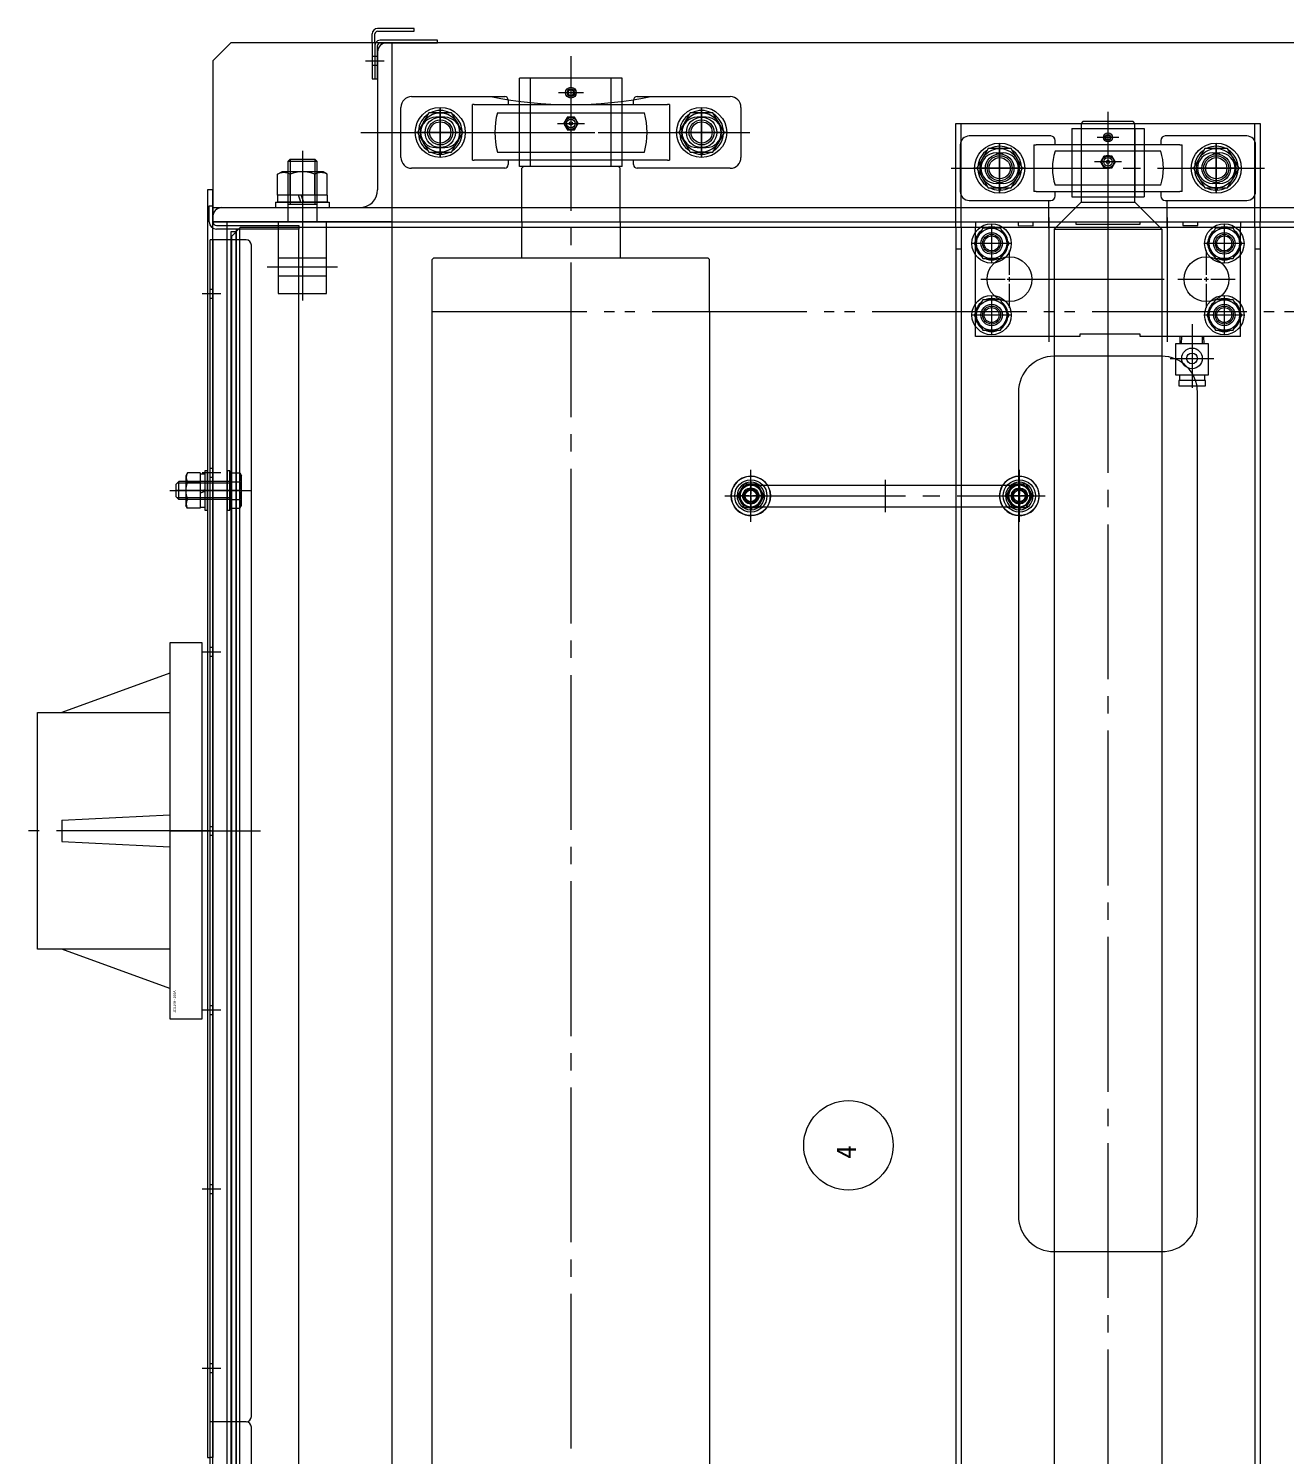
# Model space of a CAD drawing. Units: millimetres at full size. Extents: x -32787 to 32787, y -11878 to 14562.
# Drawn here: x -13241 to -12539, y 10285 to 11082 of the extents above; entities that cross this region are included whole.
import ezdxf
from ezdxf.enums import TextEntityAlignment as Align

# ---------------------------------------------------------------- set-up
doc = ezdxf.new("R2010")
doc.units = ezdxf.units.MM
doc.header["$LTSCALE"] = 9.6
doc.linetypes.add('CHAIN2', pattern=[12, 9, -1, 1, -1])
doc.linetypes.add('DOUBLE_CHAIN2', pattern=[12.8, 9, -1, 0.6, -0.6, 0.6, -1])
for name, color, linetype, lineweight in [('0-2_0', 2, 'Continuous', 9), ('0-7_01_外形線', 134, 'Continuous', 9), ('0-8_04_中心線', 4, 'CHAIN2', 9), ('0-9_03_かくれ線', 5, 'Continuous', 9), ('0-A_06_PHANTOM', 2, 'DOUBLE_CHAIN2', 9), ('0-B_02_細線', 6, 'Continuous', 9), ('1-2_07_寸法線', 3, 'Continuous', 9)]:
    doc.layers.add(name, color=color, linetype=linetype, lineweight=lineweight)
doc.styles.add('ＭＳ ゴシック', font='')
doc.styles.get('ＭＳ ゴシック').set_extended_font_data('MS Gothic')

# ---------------------------------------------------------------- blocks, each defined once
blk = doc.blocks.new('U4857')
at = {"layer": '0-8_04_中心線'}
for p, q in [((0, 1.7), (0, 12)), ((-12, 0), (-1.7, 0)), ((1.7, 0), (12, 0)), ((0, -12), (0, -1.7))]:
    blk.add_line(p, q, dxfattribs=at)
at = {"layer": '0-8_04_中心線', "linetype": 'Continuous'}
for p, q in [((-0.85, 0), (0.85, 0)), ((0, -0.85), (0, 0.85))]:
    blk.add_line(p, q, dxfattribs=at)
blk = doc.blocks.new('U4858')
at = {"layer": '0-8_04_中心線'}
for p, q in [((0, 1.7), (0, 12)), ((-12, 0), (-1.7, 0)), ((1.7, 0), (12, 0)), ((0, -12), (0, -1.7))]:
    blk.add_line(p, q, dxfattribs=at)
at = {"layer": '0-8_04_中心線', "linetype": 'Continuous'}
for p, q in [((-0.85, 0), (0.85, 0)), ((0, -0.85), (0, 0.85))]:
    blk.add_line(p, q, dxfattribs=at)
blk = doc.blocks.new('U4861')
at = {"layer": '0-8_04_中心線'}
for p, q in [((0, 2.5), (0, 16)), ((-16, 0), (-2.5, 0)), ((2.5, 0), (16, 0)), ((0, -16), (0, -2.5))]:
    blk.add_line(p, q, dxfattribs=at)
at = {"layer": '0-8_04_中心線', "linetype": 'Continuous'}
for p, q in [((-1.25, 0), (1.25, 0)), ((0, -1.25), (0, 1.25))]:
    blk.add_line(p, q, dxfattribs=at)
blk = doc.blocks.new('U4862')
at = {"layer": '0-8_04_中心線'}
for p, q in [((0, 2.5), (0, 16)), ((-16, 0), (-2.5, 0)), ((2.5, 0), (16, 0)), ((0, -16), (0, -2.5))]:
    blk.add_line(p, q, dxfattribs=at)
at = {"layer": '0-8_04_中心線', "linetype": 'Continuous'}
for p, q in [((-1.25, 0), (1.25, 0)), ((0, -1.25), (0, 1.25))]:
    blk.add_line(p, q, dxfattribs=at)
blk = doc.blocks.new('U5183')
at = {"layer": '0-8_04_中心線'}
for p, q in [((0, 0.9), (0, 8)), ((-8, 0), (-0.9, 0)), ((0.9, 0), (8, 0)), ((0, -8), (0, -0.9))]:
    blk.add_line(p, q, dxfattribs=at)
at = {"layer": '0-8_04_中心線', "linetype": 'Continuous'}
for p, q in [((-0.45, 0), (0.45, 0)), ((0, -0.45), (0, 0.45))]:
    blk.add_line(p, q, dxfattribs=at)
blk = doc.blocks.new('U5184')
at = {"layer": '0-8_04_中心線'}
for p, q in [((0, 0.9), (0, 8)), ((-8, 0), (-0.9, 0)), ((0.9, 0), (8, 0)), ((0, -8), (0, -0.9))]:
    blk.add_line(p, q, dxfattribs=at)
at = {"layer": '0-8_04_中心線', "linetype": 'Continuous'}
for p, q in [((-0.45, 0), (0.45, 0)), ((0, -0.45), (0, 0.45))]:
    blk.add_line(p, q, dxfattribs=at)
blk = doc.blocks.new('U5185')
at = {"layer": '0-8_04_中心線'}
for p, q in [((0, 1.2), (0, 9.5)), ((-9.5, 0), (-1.2, 0)), ((1.2, 0), (9.5, 0)), ((0, -9.5), (0, -1.2))]:
    blk.add_line(p, q, dxfattribs=at)
at = {"layer": '0-8_04_中心線', "linetype": 'Continuous'}
for p, q in [((-0.6, 0), (0.6, 0)), ((0, -0.6), (0, 0.6))]:
    blk.add_line(p, q, dxfattribs=at)
blk = doc.blocks.new('U5186')
at = {"layer": '0-8_04_中心線'}
for p, q in [((0, 1.2), (0, 9.5)), ((-9.5, 0), (-1.2, 0)), ((1.2, 0), (9.5, 0)), ((0, -9.5), (0, -1.2))]:
    blk.add_line(p, q, dxfattribs=at)
at = {"layer": '0-8_04_中心線', "linetype": 'Continuous'}
for p, q in [((-0.6, 0), (0.6, 0)), ((0, -0.6), (0, 0.6))]:
    blk.add_line(p, q, dxfattribs=at)
blk = doc.blocks.new('U5187')
at = {"layer": '0-8_04_中心線'}
for p, q in [((0, 2.2), (0, 14.5)), ((-14.5, 0), (-2.2, 0)), ((2.2, 0), (14.5, 0)), ((0, -14.5), (0, -2.2))]:
    blk.add_line(p, q, dxfattribs=at)
at = {"layer": '0-8_04_中心線', "linetype": 'Continuous'}
for p, q in [((-1.1, 0), (1.1, 0)), ((0, -1.1), (0, 1.1))]:
    blk.add_line(p, q, dxfattribs=at)
blk = doc.blocks.new('U5188')
at = {"layer": '0-8_04_中心線'}
for p, q in [((0, 2.2), (0, 14.5)), ((-14.5, 0), (-2.2, 0)), ((2.2, 0), (14.5, 0)), ((0, -14.5), (0, -2.2))]:
    blk.add_line(p, q, dxfattribs=at)
at = {"layer": '0-8_04_中心線', "linetype": 'Continuous'}
for p, q in [((-1.1, 0), (1.1, 0)), ((0, -1.1), (0, 1.1))]:
    blk.add_line(p, q, dxfattribs=at)
blk = doc.blocks.new('U5189')
at = {"layer": '0-8_04_中心線'}
for p, q in [((0, 2.2), (0, 14.5)), ((-14.5, 0), (-2.2, 0)), ((2.2, 0), (14.5, 0)), ((0, -14.5), (0, -2.2))]:
    blk.add_line(p, q, dxfattribs=at)
at = {"layer": '0-8_04_中心線', "linetype": 'Continuous'}
for p, q in [((-1.1, 0), (1.1, 0)), ((0, -1.1), (0, 1.1))]:
    blk.add_line(p, q, dxfattribs=at)
blk = doc.blocks.new('U5190')
at = {"layer": '0-8_04_中心線'}
for p, q in [((0, 2.2), (0, 14.5)), ((-14.5, 0), (-2.2, 0)), ((2.2, 0), (14.5, 0)), ((0, -14.5), (0, -2.2))]:
    blk.add_line(p, q, dxfattribs=at)
at = {"layer": '0-8_04_中心線', "linetype": 'Continuous'}
for p, q in [((-1.1, 0), (1.1, 0)), ((0, -1.1), (0, 1.1))]:
    blk.add_line(p, q, dxfattribs=at)
blk = doc.blocks.new('AM_BALLOON1')
at = {"layer": '1-2_07_寸法線'}
blk.add_circle((0, 0), 5, dxfattribs=at)

msp = doc.modelspace()

# ---------------------------------------------------------------- linework, layer by layer
at = {"layer": '0-7_01_外形線'}
for p, q in [((-13048.919, 11074.284), (-13048.919, 11079.284)), ((-13047.419, 11074.284), (-13047.419, 11079.284)), ((-13012.419, 11075.784), (-13044.419, 11075.784)), ((-13017.27, 11035.284), (-13023.621, 11024.284)), ((-13004.568, 11035.284), (-13017.27, 11035.284)), ((-12998.217, 11024.284), (-13004.568, 11035.284)), ((-12871.27, 11035.284), (-12877.621, 11024.284)), ((-12858.568, 11035.284), (-12871.27, 11035.284)), ((-12852.217, 11024.284), (-12858.568, 11035.284)), ((-13023.621, 11024.284), (-13017.27, 11013.284)), ((-13004.568, 11013.284), (-12998.217, 11024.284)), ((-12877.621, 11024.284), (-12871.27, 11013.284)), ((-12858.568, 11013.284), (-12852.217, 11024.284)), ((-13017.27, 11013.284), (-13004.568, 11013.284)), ((-13011.444, 11013.284), (-13011.444, 11012.045)), ((-13010.394, 11013.284), (-13010.394, 11012.045)), ((-12871.27, 11013.284), (-12858.568, 11013.284)), ((-12865.444, 11013.284), (-12865.444, 11012.045)), ((-12864.394, 11013.284), (-12864.394, 11012.045)), ((-13137.919, 10964.284), (-13137.919, 10992.284)), ((-13137.919, 10982.284), (-12203.919, 10982.284)), ((-13137.919, 10964.284), (-13137.919, 10974.284)), ((-12965.419, 10974.284), (-12965.419, 10971.284)), ((-12910.419, 10974.284), (-12910.419, 10971.284)), ((-12722.919, 10971.284), (-12722.919, 10974.284)), ((-12719.919, 10971.284), (-12719.919, 10974.284)), ((-12711.919, 10974.284), (-12711.919, 10971.284)), ((-12555.919, 10971.284), (-12555.919, 10974.284)), ((-12552.919, 10971.284), (-12552.919, 10974.284)), ((-13139.419, 10304.284), (-13139.419, 10964.284)), ((-13119.419, 10964.284), (-13139.419, 10964.284)), ((-13116.419, 10307.284), (-13116.419, 10961.284)), ((-13156.919, 10829.284), (-13158.419, 10827.784)), ((-13156.919, 10819.284), (-13156.919, 10829.284)), ((-13153.069, 10829.284), (-13156.919, 10829.284)), ((-13152.165, 10834.099), (-13153.069, 10832.534)), ((-13153.069, 10832.534), (-13153.069, 10816.034)), ((-13145.069, 10834.099), (-13152.165, 10834.099)), ((-13145.069, 10829.191), (-13152.165, 10829.191)), ((-13145.069, 10834.099), (-13145.069, 10814.469)), ((-13145.069, 10833.484), (-13145.069, 10823.874)), ((-13142.419, 10833.484), (-13145.069, 10833.484)), ((-13142.419, 10833.484), (-13142.419, 10824.784)), ((-13158.419, 10820.784), (-13158.419, 10827.784)), ((-13156.919, 10819.284), (-13158.419, 10820.784)), ((-13142.419, 10824.784), (-13145.069, 10823.874)), ((-13142.419, 10823.784), (-13145.069, 10822.874)), ((-13145.069, 10822.874), (-13145.069, 10815.084)), ((-13142.419, 10823.784), (-13142.419, 10815.084)), ((-12837.419, 10827.284), (-12687.419, 10827.284)), ((-13153.069, 10819.284), (-13156.919, 10819.284)), ((-13152.165, 10814.469), (-13153.069, 10816.034)), ((-13145.069, 10819.376), (-13152.165, 10819.376)), ((-13145.069, 10814.469), (-13152.165, 10814.469)), ((-13145.069, 10815.084), (-13142.419, 10815.084)), ((-12837.419, 10815.284), (-12687.419, 10815.284)), ((-13161.919, 10739.284), (-13161.919, 10529.284)), ((-13143.919, 10739.284), (-13161.919, 10739.284)), ((-13143.919, 10529.284), (-13143.919, 10739.284)), ((-13161.919, 10722.284), (-13222.363, 10700.284)), ((-13235.919, 10568.284), (-13235.919, 10700.284)), ((-13235.919, 10700.284), (-13161.919, 10700.284)), ((-13222.363, 10640.284), (-13161.919, 10643.284)), ((-13222.363, 10640.284), (-13222.363, 10628.284)), ((-13222.363, 10628.284), (-13161.919, 10625.284)), ((-13161.919, 10568.284), (-13235.919, 10568.284)), ((-13161.919, 10546.284), (-13222.363, 10568.284)), ((-13161.919, 10529.284), (-13143.919, 10529.284)), ((-13119.419, 10304.284), (-13139.419, 10304.284)), ((-13139.419, 9644.284), (-13139.419, 10304.284)), ((-13119.419, 10304.284), (-13139.419, 10304.284)), ((-13116.419, 9647.284), (-13116.419, 10301.284))]:
    msp.add_line(p, q, dxfattribs=at)
for points in [[(-13045.919, 11080.784), (-13025.419, 11080.784), (-13025.419, 11082.284), (-13045.919, 11082.284)], [(-13044.419, 11074.284), (-13012.419, 11074.284), (-13012.419, 11075.784)], [(-13137.919, 10992.284), (-13140.919, 10992.284), (-13140.919, 10284.284), (-13139.419, 10284.284)], [(-13137.919, 10974.284), (-13037.919, 10974.284), (-13037.919, 10971.284)], [(-12711.919, 10974.284), (-12688.169, 10974.284), (-12688.169, 10972.284), (-12679.669, 10972.034), (-12679.669, 10974.284), (-12655.919, 10974.284), (-12655.919, 10972.984), (-12619.919, 10972.984), (-12619.919, 10974.284), (-12596.169, 10974.284), (-12596.169, 10972.284), (-12587.669, 10972.284), (-12587.669, 10974.284), (-12563.919, 10974.284), (-12563.919, 10971.284)], [(-13127.419, 10964.284), (-13127.419, 10966.284), (-13122.419, 10971.284), (-12394.419, 10971.284), (-12389.419, 10966.284), (-12389.419, 10964.284)]]:
    msp.add_lwpolyline(points, dxfattribs=at)
for points in [[(-13137.919, 10974.284), (-12203.919, 10974.284), (-12203.919, 11074.284), (-13127.919, 11074.284), (-13137.919, 11064.284)], [(-13140.919, 10813.284), (-13140.919, 10835.284), (-13142.419, 10835.284), (-13142.419, 10813.284)]]:
    msp.add_lwpolyline(points, close=True, dxfattribs=at)
for centre, radius in [((-13010.919, 11024.284), 14), ((-12864.919, 11024.284), 14), ((-13010.919, 11024.284), 11), ((-13010.919, 11024.284), 7), ((-13010.919, 11024.284), 5.918), ((-12864.919, 11024.284), 11), ((-12864.919, 11024.284), 7), ((-12864.919, 11024.284), 5.918)]:
    msp.add_circle(centre, radius, dxfattribs=at)
for centre, radius, start, end in [((-13045.919, 11079.284), 3, 90, 180), ((-13045.919, 11079.284), 1.5, 90, 180), ((-13044.419, 11072.784), 3, 90, 150), ((-13010.919, 11024.284), 12.25, 63.89109, 116.10891), ((-12864.919, 11024.284), 12.25, 63.89109, 116.10891), ((-13010.919, 11024.284), 12.25, 123.89109, 176.10891), ((-13010.919, 11024.284), 12.25, 3.89109, 56.10891), ((-12864.919, 11024.284), 12.25, 123.89109, 176.10891), ((-12864.919, 11024.284), 12.25, 3.89109, 56.10891), ((-13010.919, 11024.284), 12.25, 183.89109, 236.10891), ((-13010.919, 11024.284), 12.25, 303.89109, 356.10891), ((-12864.919, 11024.284), 12.25, 183.89109, 236.10891), ((-12864.919, 11024.284), 12.25, 303.89109, 356.10891), ((-13010.919, 11024.284), 12.25, 243.89109, 267.54371), ((-13010.919, 11024.284), 12.25, 272.45629, 296.10891), ((-12864.919, 11024.284), 12.25, 243.89109, 267.54371), ((-12864.919, 11024.284), 12.25, 272.45629, 296.10891), ((-13119.419, 10961.284), 3, 0, 90), ((-13139.29, 10824.284), 13.779, 159.136, 200.864), ((-13147.915, 10831.645), 4.907, 150.00001, 209.99999), ((-12837.419, 10821.284), 11, 33.05573, 326.94427), ((-12687.419, 10821.284), 11, 213.05573, 146.94427), ((-12837.419, 10821.284), 6, 90, 270), ((-12687.419, 10821.284), 6, 270, 90), ((-13147.915, 10816.922), 4.907, 150.00001, 209.99999), ((-13119.419, 10307.284), 3, 270, 0), ((-13119.419, 10301.284), 3, 0, 90)]:
    msp.add_arc(centre, radius, start, end, dxfattribs=at)
at = {"layer": '0-8_04_中心線'}
for p, q in [((-13052.669, 11064.284), (-13042.169, 11064.284)), ((-12937.919, 11066.893), (-12937.919, 8741.932)), ((-12944.919, 11046.484), (-12930.919, 11046.484)), ((-13010.919, 11038.284), (-13010.919, 11010.284)), ((-13010.919, 11010.784), (-13010.919, 11037.784)), ((-12864.919, 11038.284), (-12864.919, 11010.284)), ((-12864.919, 11010.784), (-12864.919, 11037.784)), ((-12637.919, 11035.822), (-12637.919, 8912.745)), ((-12637.919, 11035.822), (-12637.919, 8912.745)), ((-12637.919, 11035.822), (-12637.919, 8912.745)), ((-12945.424, 11029.284), (-12930.413, 11029.284)), ((-12637.919, 11031.484), (-12637.919, 10983.384)), ((-13055.264, 11024.284), (-13028.608, 11024.284)), ((-13037.919, 11024.284), (-12837.919, 11024.284)), ((-12996.919, 11024.284), (-13024.919, 11024.284)), ((-13010.919, 11024.284), (-12864.919, 11024.284)), ((-12850.919, 11024.284), (-12878.919, 11024.284)), ((-12631.919, 11021.484), (-12643.919, 11021.484)), ((-13087.919, 11013.969), (-13087.919, 10930.474)), ((-12698.419, 11018.284), (-12698.419, 10990.284)), ((-12698.419, 10990.784), (-12698.419, 11017.784)), ((-12577.419, 11018.284), (-12577.419, 10990.284)), ((-12577.419, 10990.784), (-12577.419, 11017.784)), ((-12725.419, 11004.284), (-12550.419, 11004.284)), ((-12684.419, 11004.284), (-12712.419, 11004.284)), ((-12630.413, 11007.784), (-12645.424, 11007.784)), ((-12563.419, 11004.284), (-12591.419, 11004.284)), ((-13087.919, 10991.639), (-13087.919, 10964.982)), ((-12670.919, 10970.894), (-12670.919, 10985.673)), ((-12604.919, 10970.894), (-12604.919, 10985.673)), ((-12702.919, 10973.284), (-12702.919, 10951.284)), ((-12670.919, 10976.682), (-12670.919, 10907.291)), ((-12637.919, 10974.284), (-12637.919, 10910.284)), ((-12604.919, 10976.682), (-12604.919, 10907.291)), ((-12572.919, 10973.284), (-12572.919, 10951.284)), ((-12691.919, 10962.284), (-12713.919, 10962.284)), ((-12561.919, 10962.284), (-12583.919, 10962.284)), ((-13107.532, 10949.284), (-13068.306, 10949.284)), ((-12692.919, 10942.284), (-12582.919, 10942.284)), ((-13143.919, 10934.284), (-13133.419, 10934.284)), ((-12702.919, 10933.284), (-12702.919, 10911.284)), ((-12572.919, 10933.284), (-12572.919, 10911.284)), ((-12691.919, 10922.284), (-12713.919, 10922.284)), ((-12590.919, 10917.198), (-12590.919, 10881.603)), ((-12561.919, 10922.284), (-12583.919, 10922.284)), ((-12603.084, 10898.084), (-12578.851, 10898.084)), ((-13143.919, 10834.284), (-13133.419, 10834.284)), ((-12762.419, 10830.284), (-12762.419, 10812.284)), ((-13161.919, 10824.284), (-13116.919, 10824.284)), ((-13122.019, 10824.284), (-13158.419, 10824.284)), ((-13153.069, 10824.284), (-13145.069, 10824.284)), ((-13147.296, 10824.284), (-13120.64, 10824.284)), ((-13145.069, 10824.284), (-13142.419, 10824.284)), ((-13142.419, 10824.284), (-13140.919, 10824.284)), ((-12837.419, 10821.284), (-12687.419, 10821.284)), ((-12837.419, 10821.284), (-12687.419, 10821.284)), ((-13143.919, 10734.284), (-13133.419, 10734.284)), ((-13138.919, 10634.284), (-13240.919, 10634.284)), ((-13161.919, 10634.284), (-13116.919, 10634.284)), ((-13144.419, 10634.284), (-13111.419, 10634.284)), ((-13143.919, 10634.284), (-13133.419, 10634.284)), ((-13143.919, 10534.284), (-13133.419, 10534.284)), ((-13143.919, 10434.284), (-13133.419, 10434.284)), ((-13143.919, 10334.284), (-13133.419, 10334.284))]:
    msp.add_line(p, q, dxfattribs=at)
at = {"layer": '0-9_03_かくれ線'}
for p, q in [((-13045.919, 11069.284), (-13045.919, 10992.284)), ((-13048.919, 11066.784), (-13047.419, 11066.784)), ((-13048.919, 11061.784), (-13047.419, 11061.784)), ((-13047.419, 11066.784), (-13045.919, 11066.784)), ((-13047.419, 11061.784), (-13045.919, 11061.784)), ((-12909.269, 11054.484), (-12966.569, 11054.484)), ((-12966.569, 11005.284), (-12966.569, 11054.484)), ((-12960.419, 11005.284), (-12960.419, 11054.484)), ((-12915.419, 11005.284), (-12915.419, 11054.484)), ((-12909.269, 11005.284), (-12909.269, 11054.484)), ((-13026.919, 11044.284), (-12974.919, 11044.284)), ((-12937.919, 11048.216), (-12939.419, 11047.35)), ((-12939.419, 11047.35), (-12939.419, 11045.618)), ((-12939.419, 11045.618), (-12937.919, 11044.752)), ((-12936.419, 11047.35), (-12937.919, 11048.216)), ((-12937.919, 11044.752), (-12936.419, 11045.618)), ((-12936.419, 11045.618), (-12936.419, 11047.35)), ((-12900.919, 11044.284), (-12848.919, 11044.284)), ((-13032.919, 11010.284), (-13032.919, 11038.284)), ((-12992.919, 11008.784), (-12992.919, 11039.784)), ((-12991.905, 11039.784), (-12992.919, 11039.784)), ((-12991.905, 11039.784), (-12883.933, 11039.784)), ((-12972.919, 11042.284), (-12972.919, 11039.784)), ((-12902.919, 11039.784), (-12902.919, 11042.284)), ((-12882.919, 11039.784), (-12883.933, 11039.784)), ((-12882.919, 11039.784), (-12882.919, 11008.784)), ((-12842.919, 11038.284), (-12842.919, 11010.284)), ((-13008.419, 11032.784), (-13013.419, 11032.784)), ((-12978.971, 11035.284), (-12896.867, 11035.284)), ((-12862.419, 11032.784), (-12867.419, 11032.784)), ((-12719.919, 10974.284), (-12719.919, 11029.284)), ((-12555.919, 10974.284), (-12555.919, 11029.284)), ((-12669.919, 11022.284), (-12715.419, 11022.284)), ((-12658.169, 11026.484), (-12617.669, 11026.484)), ((-12658.169, 11026.484), (-12658.169, 10988.384)), ((-12652.919, 11026.484), (-12652.919, 10988.384)), ((-12639.169, 11022.205), (-12637.919, 11022.927)), ((-12639.169, 11020.762), (-12639.169, 11022.205)), ((-12637.919, 11020.04), (-12639.169, 11020.762)), ((-12637.919, 11022.927), (-12636.669, 11022.205)), ((-12636.669, 11020.762), (-12637.919, 11020.04)), ((-12636.669, 11022.205), (-12636.669, 11020.762)), ((-12622.919, 11026.484), (-12622.919, 10988.384)), ((-12617.669, 11026.484), (-12617.669, 10988.384)), ((-12560.419, 11022.284), (-12605.919, 11022.284)), ((-13013.419, 11015.784), (-13008.419, 11015.784)), ((-12978.971, 11013.284), (-12896.867, 11013.284)), ((-12867.419, 11015.784), (-12862.419, 11015.784)), ((-12720.419, 11017.284), (-12720.419, 10991.284)), ((-12704.77, 11015.284), (-12711.121, 11004.284)), ((-12692.068, 11015.284), (-12704.77, 11015.284)), ((-12700.419, 11012.784), (-12696.419, 11012.784)), ((-12685.717, 11004.284), (-12692.068, 11015.284)), ((-12679.419, 11017.284), (-12679.419, 10991.284)), ((-12679.419, 11017.284), (-12677.984, 11017.284)), ((-12597.853, 11017.284), (-12677.984, 11017.284)), ((-12608.41, 11013.784), (-12667.427, 11013.784)), ((-12667.419, 11017.284), (-12667.419, 11019.784)), ((-12608.419, 11019.784), (-12608.419, 11017.284)), ((-12597.853, 11017.284), (-12596.419, 11017.284)), ((-12596.419, 10991.284), (-12596.419, 11017.284)), ((-12583.77, 11015.284), (-12590.121, 11004.284)), ((-12571.068, 11015.284), (-12583.77, 11015.284)), ((-12579.419, 11012.784), (-12575.419, 11012.784)), ((-12564.717, 11004.284), (-12571.068, 11015.284)), ((-12555.419, 10991.284), (-12555.419, 11017.284)), ((-13095.912, 11008.201), (-13079.912, 11008.201)), ((-13094.829, 11009.284), (-13094.829, 10984.284)), ((-13080.994, 11009.284), (-13080.994, 10984.284)), ((-12974.919, 11004.284), (-13026.919, 11004.284)), ((-12992.919, 11008.784), (-12991.905, 11008.784)), ((-12883.933, 11008.784), (-12991.905, 11008.784)), ((-12972.919, 11008.784), (-12972.919, 11006.284)), ((-12909.269, 11005.284), (-12966.569, 11005.284)), ((-12902.919, 11006.284), (-12902.919, 11008.784)), ((-12848.919, 11004.284), (-12900.919, 11004.284)), ((-12883.933, 11008.784), (-12882.919, 11008.784)), ((-12711.121, 11004.284), (-12704.77, 10993.284)), ((-12692.068, 10993.284), (-12685.717, 11004.284)), ((-12590.121, 11004.284), (-12583.77, 10993.284)), ((-12571.068, 10993.284), (-12564.717, 11004.284)), ((-13101.775, 11000.923), (-13099.419, 11002.284)), ((-13076.419, 11002.284), (-13099.419, 11002.284)), ((-13094.847, 10989.284), (-13094.847, 11000.923)), ((-13080.991, 10989.284), (-13080.991, 11000.923)), ((-13074.063, 11000.923), (-13076.419, 11002.284)), ((-13074.063, 10989.284), (-13074.063, 11000.923)), ((-13090.175, 10989.284), (-13101.919, 10989.284)), ((-13101.919, 10989.284), (-13101.919, 10985.284)), ((-13088.719, 10985.284), (-13090.175, 10989.284)), ((-13073.919, 10989.284), (-13088.575, 10989.284)), ((-13087.119, 10985.284), (-13088.575, 10989.284)), ((-13073.919, 10985.284), (-13073.919, 10989.284)), ((-12704.77, 10993.284), (-12692.068, 10993.284)), ((-12696.419, 10995.784), (-12700.419, 10995.784)), ((-12698.944, 10993.284), (-12698.944, 10992.045)), ((-12697.894, 10993.284), (-12697.894, 10992.045)), ((-12677.984, 10991.284), (-12679.419, 10991.284)), ((-12677.984, 10991.284), (-12597.853, 10991.284)), ((-12608.41, 10994.784), (-12667.427, 10994.784)), ((-12667.419, 10988.784), (-12667.419, 10991.284)), ((-12658.169, 10988.384), (-12617.669, 10988.384)), ((-12608.419, 10991.284), (-12608.419, 10988.784)), ((-12596.419, 10991.284), (-12597.853, 10991.284)), ((-12583.77, 10993.284), (-12571.068, 10993.284)), ((-12575.419, 10995.784), (-12579.419, 10995.784)), ((-12577.944, 10993.284), (-12577.944, 10992.045)), ((-12576.894, 10993.284), (-12576.894, 10992.045)), ((-13132.919, 10982.284), (-13055.919, 10982.284)), ((-13102.919, 10985.284), (-13102.919, 10982.284)), ((-13102.919, 10982.284), (-13072.919, 10982.284)), ((-13088.719, 10985.284), (-13101.919, 10985.284)), ((-13095.912, 10984.284), (-13079.912, 10984.284)), ((-13073.919, 10985.284), (-13087.119, 10985.284)), ((-12715.419, 10986.284), (-12669.919, 10986.284)), ((-12605.919, 10986.284), (-12560.419, 10986.284)), ((-13135.919, 10972.284), (-13089.919, 10972.284)), ((-13129.919, 8974.284), (-13129.919, 10974.284)), ((-13087.919, 10974.284), (-13087.919, 10934.284)), ((-13137.919, 10304.284), (-13137.919, 10964.284)), ((-13137.919, 8984.284), (-13137.919, 10964.284)), ((-13122.919, 8978.284), (-13122.919, 10970.284)), ((-13037.919, 10971.284), (-13037.919, 8977.284)), ((-12965.419, 10954.284), (-12965.419, 10971.284)), ((-12910.419, 10971.284), (-12910.419, 10954.284)), ((-12722.919, 10971.284), (-12722.919, 8977.284)), ((-12719.919, 10971.284), (-12719.919, 8977.284)), ((-12711.919, 10910.284), (-12711.919, 10971.284)), ((-12693.104, 10962.284), (-12698.011, 10970.784)), ((-12667.919, 10970.284), (-12607.919, 10970.284)), ((-12667.919, 10970.284), (-12667.919, 10899.284)), ((-12607.919, 10970.284), (-12607.919, 10899.284)), ((-12563.104, 10962.284), (-12568.011, 10970.784)), ((-12563.919, 10910.284), (-12563.919, 10971.284)), ((-12555.919, 10971.284), (-12555.919, 8977.284)), ((-12552.919, 10971.284), (-12552.919, 8977.284)), ((-12722.919, 10959.284), (-12719.919, 10959.284)), ((-12712.734, 10962.284), (-12707.826, 10953.784)), ((-12698.011, 10953.784), (-12693.104, 10962.284)), ((-12582.734, 10962.284), (-12577.826, 10953.784)), ((-12568.011, 10953.784), (-12563.104, 10962.284)), ((-12555.919, 10959.284), (-12552.919, 10959.284)), ((-13101.419, 10954.284), (-13074.419, 10954.284)), ((-13015.419, 10924.284), (-13015.419, 10953.284)), ((-12860.419, 10924.284), (-12860.419, 10953.284)), ((-12707.826, 10953.784), (-12698.011, 10953.784)), ((-12703.294, 10953.784), (-12703.294, 10953.091)), ((-12702.544, 10953.784), (-12702.544, 10953.091)), ((-12577.826, 10953.784), (-12568.011, 10953.784)), ((-12573.294, 10953.784), (-12573.294, 10953.091)), ((-12572.544, 10953.784), (-12572.544, 10953.091)), ((-13101.419, 10944.284), (-13074.419, 10944.284)), ((-13139.419, 10936.784), (-13137.919, 10936.784)), ((-13139.419, 10931.784), (-13137.919, 10931.784)), ((-13015.419, 9024.284), (-13015.419, 10924.284)), ((-12860.419, 10924.284), (-12860.419, 9024.284)), ((-12693.104, 10922.284), (-12698.011, 10930.784)), ((-12563.104, 10922.284), (-12568.011, 10930.784)), ((-12712.734, 10922.284), (-12707.826, 10913.784)), ((-12698.011, 10913.784), (-12693.104, 10922.284)), ((-12582.734, 10922.284), (-12577.826, 10913.784)), ((-12568.011, 10913.784), (-12563.104, 10922.284)), ((-12707.826, 10913.784), (-12698.011, 10913.784)), ((-12703.294, 10913.784), (-12703.294, 10913.091)), ((-12702.544, 10913.784), (-12702.544, 10913.091)), ((-12597.622, 10906.284), (-12597.497, 10910.284)), ((-12596.765, 10906.284), (-12596.64, 10910.284)), ((-12585.072, 10906.284), (-12585.197, 10910.284)), ((-12584.215, 10906.284), (-12584.34, 10910.284)), ((-12577.826, 10913.784), (-12568.011, 10913.784)), ((-12573.294, 10913.784), (-12573.294, 10913.091)), ((-12572.544, 10913.784), (-12572.544, 10913.091)), ((-12607.919, 10899.284), (-12667.919, 10899.284)), ((-12667.919, 10899.284), (-12667.919, 10399.284)), ((-12607.919, 10899.284), (-12607.919, 10399.284)), ((-12597.919, 10888.884), (-12597.919, 10885.763)), ((-12583.919, 10888.884), (-12583.919, 10885.763)), ((-12687.919, 10879.284), (-12687.919, 10419.284)), ((-12587.919, 10419.284), (-12587.919, 10879.284)), ((-13139.419, 10836.784), (-13137.919, 10836.784)), ((-13128.419, 10829.284), (-13153.069, 10829.284)), ((-13139.419, 10831.784), (-13137.919, 10831.784)), ((-13128.419, 10834.099), (-13122.922, 10834.099)), ((-13128.419, 10834.099), (-13128.419, 10814.469)), ((-13128.419, 10829.191), (-13122.922, 10829.191)), ((-13122.922, 10834.099), (-13122.019, 10832.534)), ((-13122.019, 10816.034), (-13122.019, 10832.534)), ((-13128.419, 10828.384), (-13153.069, 10828.384)), ((-13128.419, 10820.184), (-13153.069, 10820.184)), ((-13128.419, 10819.284), (-13153.069, 10819.284)), ((-13128.419, 10819.376), (-13122.922, 10819.376)), ((-13128.419, 10814.469), (-13122.922, 10814.469)), ((-13122.922, 10814.469), (-13122.019, 10816.034)), ((-12837.719, 10814.784), (-12837.719, 10813.59)), ((-12837.119, 10814.784), (-12837.119, 10813.59)), ((-12687.719, 10814.784), (-12687.719, 10813.59)), ((-12687.119, 10814.784), (-12687.119, 10813.59)), ((-13139.419, 10736.784), (-13137.919, 10736.784)), ((-13139.419, 10731.784), (-13137.919, 10731.784)), ((-13139.419, 10636.784), (-13137.919, 10636.784)), ((-13139.419, 10631.784), (-13137.919, 10631.784)), ((-13139.419, 10536.784), (-13137.919, 10536.784)), ((-13139.419, 10531.784), (-13137.919, 10531.784)), ((-13139.419, 10436.784), (-13137.919, 10436.784)), ((-13139.419, 10431.784), (-13137.919, 10431.784)), ((-12667.919, 10399.284), (-12607.919, 10399.284)), ((-12667.919, 10399.284), (-12667.919, 10224.284)), ((-12607.919, 10399.284), (-12607.919, 10224.284)), ((-13139.419, 10336.784), (-13137.919, 10336.784)), ((-13139.419, 10331.784), (-13137.919, 10331.784)), ((-13137.919, 9644.284), (-13137.919, 10304.284))]:
    msp.add_line(p, q, dxfattribs=at)
for points in [[(-13040.919, 11074.284), (-13037.919, 11074.284), (-13037.919, 10974.284), (-13137.919, 10974.284), (-13137.919, 10977.284)], [(-13048.919, 11074.284), (-13048.919, 11054.284), (-13047.419, 11054.284)], [(-13047.419, 11074.284), (-13047.419, 11054.284), (-13045.919, 11054.284), (-13045.919, 11072.784)], [(-12940.393, 11031.998), (-12940.455, 11031.891), (-12940.517, 11031.783), (-12940.579, 11031.677), (-12940.64, 11031.57), (-12940.702, 11031.463), (-12940.764, 11031.357), (-12940.825, 11031.25), (-12940.887, 11031.142), (-12940.95, 11031.034), (-12941.013, 11030.925), (-12941.075, 11030.818), (-12941.137, 11030.711), (-12941.198, 11030.604), (-12941.26, 11030.497), (-12941.321, 11030.391), (-12941.383, 11030.284), (-12941.445, 11030.177), (-12941.507, 11030.069), (-12941.57, 11029.961), (-12941.633, 11029.851), (-12941.697, 11029.741), (-12941.761, 11029.629), (-12941.827, 11029.515), (-12941.893, 11029.401), (-12941.96, 11029.284), (-12941.893, 11029.167), (-12941.827, 11029.052), (-12941.761, 11028.939), (-12941.697, 11028.827), (-12941.633, 11028.716), (-12941.57, 11028.607), (-12941.507, 11028.498), (-12941.445, 11028.391), (-12941.383, 11028.283), (-12941.321, 11028.177), (-12941.26, 11028.07), (-12941.198, 11027.963), (-12941.137, 11027.857), (-12941.075, 11027.75)], [(-12940.95, 11031.034), (-12941.075, 11030.818), (-12941.198, 11030.604), (-12941.445, 11030.177), (-12941.57, 11029.961), (-12941.697, 11029.741), (-12941.761, 11029.629), (-12941.827, 11029.515), (-12941.893, 11029.401), (-12941.96, 11029.284)], [(-12941.96, 11029.284), (-12941.893, 11029.167), (-12941.827, 11029.052), (-12941.761, 11028.939), (-12941.697, 11028.827), (-12941.57, 11028.607), (-12941.445, 11028.391), (-12941.198, 11027.963), (-12941.075, 11027.75), (-12940.95, 11027.534)], [(-12939.94, 11032.784), (-12940.007, 11032.667), (-12940.073, 11032.552), (-12940.139, 11032.439), (-12940.203, 11032.327), (-12940.33, 11032.107), (-12940.455, 11031.891), (-12940.702, 11031.463), (-12940.825, 11031.25), (-12940.95, 11031.034)], [(-12935.898, 11032.784), (-12936.033, 11032.784), (-12936.166, 11032.784), (-12936.297, 11032.784), (-12936.426, 11032.784), (-12936.553, 11032.784), (-12936.68, 11032.784), (-12936.805, 11032.784), (-12936.93, 11032.784), (-12937.053, 11032.784), (-12937.177, 11032.784), (-12937.3, 11032.784), (-12937.423, 11032.784), (-12937.546, 11032.784), (-12937.67, 11032.784), (-12937.794, 11032.784), (-12937.919, 11032.784), (-12938.044, 11032.784), (-12938.168, 11032.784), (-12938.292, 11032.784), (-12938.415, 11032.784), (-12938.538, 11032.784), (-12938.661, 11032.784), (-12938.785, 11032.784), (-12938.908, 11032.784), (-12939.033, 11032.784), (-12939.158, 11032.784), (-12939.284, 11032.784), (-12939.412, 11032.784), (-12939.541, 11032.784), (-12939.672, 11032.784), (-12939.805, 11032.784), (-12939.94, 11032.784), (-12940.007, 11032.667), (-12940.073, 11032.552), (-12940.139, 11032.439), (-12940.203, 11032.327), (-12940.267, 11032.216), (-12940.33, 11032.107), (-12940.393, 11031.998)], [(-12937.919, 11032.784), (-12938.168, 11032.784), (-12938.415, 11032.784), (-12938.908, 11032.784), (-12939.158, 11032.784), (-12939.412, 11032.784), (-12939.541, 11032.784), (-12939.672, 11032.784), (-12939.805, 11032.784), (-12939.94, 11032.784)], [(-12935.898, 11032.784), (-12936.033, 11032.784), (-12936.166, 11032.784), (-12936.297, 11032.784), (-12936.426, 11032.784), (-12936.68, 11032.784), (-12936.93, 11032.784), (-12937.423, 11032.784), (-12937.67, 11032.784), (-12937.919, 11032.784)], [(-12934.888, 11031.034), (-12935.013, 11031.25), (-12935.136, 11031.463), (-12935.383, 11031.891), (-12935.507, 11032.107), (-12935.634, 11032.327), (-12935.699, 11032.439), (-12935.764, 11032.552), (-12935.831, 11032.667), (-12935.898, 11032.784)], [(-12933.877, 11029.284), (-12933.945, 11029.401), (-12934.011, 11029.515), (-12934.077, 11029.629), (-12934.141, 11029.741), (-12934.205, 11029.851), (-12934.268, 11029.961), (-12934.331, 11030.069), (-12934.393, 11030.177), (-12934.455, 11030.284), (-12934.517, 11030.391), (-12934.578, 11030.497), (-12934.64, 11030.604), (-12934.701, 11030.711), (-12934.763, 11030.818), (-12934.825, 11030.925), (-12934.888, 11031.034), (-12934.95, 11031.142), (-12935.013, 11031.25), (-12935.074, 11031.357), (-12935.136, 11031.463), (-12935.197, 11031.57), (-12935.259, 11031.677), (-12935.321, 11031.783), (-12935.383, 11031.891), (-12935.445, 11031.998), (-12935.507, 11032.107), (-12935.571, 11032.216), (-12935.634, 11032.327), (-12935.699, 11032.439), (-12935.764, 11032.552), (-12935.831, 11032.667), (-12935.898, 11032.784)], [(-12935.898, 11025.784), (-12935.831, 11025.901), (-12935.764, 11026.015), (-12935.699, 11026.129), (-12935.634, 11026.241), (-12935.571, 11026.351), (-12935.507, 11026.461), (-12935.445, 11026.569), (-12935.383, 11026.677), (-12935.321, 11026.784), (-12935.259, 11026.891), (-12935.197, 11026.997), (-12935.136, 11027.104), (-12935.074, 11027.211), (-12935.013, 11027.318), (-12934.95, 11027.425), (-12934.888, 11027.534), (-12934.825, 11027.642), (-12934.763, 11027.75), (-12934.701, 11027.857), (-12934.64, 11027.963), (-12934.578, 11028.07), (-12934.517, 11028.177), (-12934.455, 11028.283), (-12934.393, 11028.391), (-12934.331, 11028.498), (-12934.268, 11028.607), (-12934.205, 11028.716), (-12934.141, 11028.827), (-12934.077, 11028.939), (-12934.011, 11029.052), (-12933.945, 11029.167), (-12933.877, 11029.284)], [(-12933.877, 11029.284), (-12933.945, 11029.401), (-12934.011, 11029.515), (-12934.077, 11029.629), (-12934.141, 11029.741), (-12934.268, 11029.961), (-12934.393, 11030.177), (-12934.64, 11030.604), (-12934.763, 11030.818), (-12934.888, 11031.034)], [(-12934.888, 11027.534), (-12934.763, 11027.75), (-12934.64, 11027.963), (-12934.393, 11028.391), (-12934.268, 11028.607), (-12934.141, 11028.827), (-12934.077, 11028.939), (-12934.011, 11029.052), (-12933.945, 11029.167), (-12933.877, 11029.284)], [(-12722.919, 10974.284), (-12722.919, 11029.284), (-12552.919, 11029.284), (-12552.919, 10974.284)], [(-12622.919, 10985.284), (-12622.919, 11029.284), (-12623.919, 11030.284), (-12651.919, 11030.284), (-12652.919, 11029.284), (-12652.919, 10985.284)], [(-12941.075, 11027.75), (-12941.013, 11027.642), (-12940.95, 11027.534), (-12940.887, 11027.425), (-12940.825, 11027.318), (-12940.764, 11027.211), (-12940.702, 11027.104), (-12940.64, 11026.997), (-12940.579, 11026.891), (-12940.517, 11026.784), (-12940.455, 11026.677), (-12940.393, 11026.569), (-12940.33, 11026.461), (-12940.267, 11026.351), (-12940.203, 11026.241), (-12940.139, 11026.129), (-12940.073, 11026.015), (-12940.007, 11025.901), (-12939.94, 11025.784)], [(-12940.95, 11027.534), (-12940.825, 11027.318), (-12940.702, 11027.104), (-12940.455, 11026.677), (-12940.33, 11026.461), (-12940.203, 11026.241), (-12940.139, 11026.129), (-12940.073, 11026.015), (-12940.007, 11025.901), (-12939.94, 11025.784)], [(-12939.94, 11025.784), (-12939.805, 11025.784), (-12939.672, 11025.784), (-12939.541, 11025.784), (-12939.412, 11025.784), (-12939.158, 11025.784), (-12938.908, 11025.784), (-12938.415, 11025.784), (-12938.168, 11025.784), (-12937.919, 11025.784)], [(-12939.94, 11025.784), (-12939.805, 11025.784), (-12939.672, 11025.784), (-12939.541, 11025.784), (-12939.412, 11025.784), (-12939.284, 11025.784), (-12939.158, 11025.784), (-12939.033, 11025.784), (-12938.908, 11025.784), (-12938.785, 11025.784), (-12938.661, 11025.784), (-12938.538, 11025.784), (-12938.415, 11025.784), (-12938.292, 11025.784), (-12938.168, 11025.784), (-12938.044, 11025.784), (-12937.919, 11025.784), (-12937.794, 11025.784), (-12937.67, 11025.784), (-12937.546, 11025.784), (-12937.423, 11025.784), (-12937.3, 11025.784), (-12937.177, 11025.784), (-12937.053, 11025.784), (-12936.93, 11025.784), (-12936.805, 11025.784), (-12936.68, 11025.784), (-12936.553, 11025.784), (-12936.426, 11025.784), (-12936.297, 11025.784), (-12936.166, 11025.784), (-12936.033, 11025.784), (-12935.898, 11025.784)], [(-12937.919, 11025.784), (-12937.67, 11025.784), (-12937.423, 11025.784), (-12936.93, 11025.784), (-12936.68, 11025.784), (-12936.426, 11025.784), (-12936.297, 11025.784), (-12936.166, 11025.784), (-12936.033, 11025.784), (-12935.898, 11025.784)], [(-12935.898, 11025.784), (-12935.831, 11025.901), (-12935.764, 11026.015), (-12935.699, 11026.129), (-12935.634, 11026.241), (-12935.507, 11026.461), (-12935.383, 11026.677), (-12935.136, 11027.104), (-12935.013, 11027.318), (-12934.888, 11027.534)], [(-13095.912, 10974.284), (-13095.912, 11008.201), (-13094.829, 11009.284), (-13080.994, 11009.284), (-13079.912, 11008.201), (-13079.912, 10974.284)], [(-12965.419, 10974.284), (-12965.419, 11004.284), (-12964.419, 11005.284)], [(-12910.419, 10974.284), (-12910.419, 11004.284), (-12911.419, 11005.284)], [(-12641.96, 11007.784), (-12641.893, 11007.901), (-12641.827, 11008.015), (-12641.761, 11008.129), (-12641.697, 11008.241), (-12641.633, 11008.351), (-12641.57, 11008.461), (-12641.507, 11008.569), (-12641.445, 11008.677), (-12641.383, 11008.784), (-12641.321, 11008.891), (-12641.26, 11008.997), (-12641.198, 11009.104), (-12641.137, 11009.211), (-12641.075, 11009.318), (-12641.013, 11009.425), (-12640.95, 11009.534), (-12640.887, 11009.642), (-12640.825, 11009.75), (-12640.764, 11009.857), (-12640.702, 11009.963), (-12640.64, 11010.07), (-12640.579, 11010.177), (-12640.517, 11010.283), (-12640.455, 11010.391), (-12640.393, 11010.498), (-12640.33, 11010.607), (-12640.267, 11010.716), (-12640.203, 11010.827), (-12640.139, 11010.939), (-12640.073, 11011.052), (-12640.007, 11011.167), (-12639.94, 11011.284)], [(-12639.94, 11004.284), (-12640.007, 11004.401), (-12640.073, 11004.515), (-12640.139, 11004.629), (-12640.203, 11004.741), (-12640.267, 11004.851), (-12640.33, 11004.961), (-12640.393, 11005.069), (-12640.455, 11005.177), (-12640.517, 11005.284), (-12640.579, 11005.391), (-12640.64, 11005.497), (-12640.702, 11005.604), (-12640.764, 11005.711), (-12640.825, 11005.818), (-12640.887, 11005.925), (-12640.95, 11006.034), (-12641.013, 11006.142), (-12641.075, 11006.25), (-12641.137, 11006.357), (-12641.198, 11006.463), (-12641.26, 11006.57), (-12641.321, 11006.677), (-12641.383, 11006.783), (-12641.445, 11006.891), (-12641.507, 11006.998), (-12641.57, 11007.107), (-12641.633, 11007.216), (-12641.697, 11007.327), (-12641.761, 11007.439), (-12641.827, 11007.552), (-12641.893, 11007.667), (-12641.96, 11007.784)], [(-12639.94, 11011.284), (-12639.805, 11011.284), (-12639.672, 11011.284), (-12639.541, 11011.284), (-12639.412, 11011.284), (-12639.284, 11011.284), (-12639.158, 11011.284), (-12639.033, 11011.284), (-12638.908, 11011.284), (-12638.785, 11011.284), (-12638.661, 11011.284), (-12638.538, 11011.284), (-12638.415, 11011.284), (-12638.292, 11011.284), (-12638.168, 11011.284), (-12638.044, 11011.284), (-12637.919, 11011.284), (-12637.794, 11011.284), (-12637.67, 11011.284), (-12637.546, 11011.284), (-12637.423, 11011.284), (-12637.3, 11011.284), (-12637.177, 11011.284), (-12637.053, 11011.284), (-12636.93, 11011.284), (-12636.805, 11011.284), (-12636.68, 11011.284), (-12636.553, 11011.284), (-12636.426, 11011.284), (-12636.297, 11011.284), (-12636.166, 11011.284), (-12636.033, 11011.284), (-12635.898, 11011.284), (-12635.831, 11011.167), (-12635.764, 11011.052), (-12635.699, 11010.939), (-12635.634, 11010.827), (-12635.571, 11010.716), (-12635.507, 11010.607), (-12635.445, 11010.498)], [(-12635.898, 11004.284), (-12636.033, 11004.284), (-12636.166, 11004.284), (-12636.297, 11004.284), (-12636.426, 11004.284), (-12636.553, 11004.284), (-12636.68, 11004.284), (-12636.805, 11004.284), (-12636.93, 11004.284), (-12637.053, 11004.284), (-12637.177, 11004.284), (-12637.3, 11004.284), (-12637.423, 11004.284), (-12637.546, 11004.284), (-12637.67, 11004.284), (-12637.794, 11004.284), (-12637.919, 11004.284), (-12638.044, 11004.284), (-12638.168, 11004.284), (-12638.292, 11004.284), (-12638.415, 11004.284), (-12638.538, 11004.284), (-12638.661, 11004.284), (-12638.785, 11004.284), (-12638.908, 11004.284), (-12639.033, 11004.284), (-12639.158, 11004.284), (-12639.284, 11004.284), (-12639.412, 11004.284), (-12639.541, 11004.284), (-12639.672, 11004.284), (-12639.805, 11004.284), (-12639.94, 11004.284)], [(-12634.763, 11006.25), (-12634.825, 11006.142), (-12634.888, 11006.034), (-12634.95, 11005.925), (-12635.013, 11005.818), (-12635.074, 11005.711), (-12635.136, 11005.604), (-12635.197, 11005.497), (-12635.259, 11005.391), (-12635.321, 11005.284), (-12635.383, 11005.177), (-12635.445, 11005.069), (-12635.507, 11004.961), (-12635.571, 11004.851), (-12635.634, 11004.741), (-12635.699, 11004.629), (-12635.764, 11004.515), (-12635.831, 11004.401), (-12635.898, 11004.284)], [(-12635.445, 11010.498), (-12635.383, 11010.391), (-12635.321, 11010.283), (-12635.259, 11010.177), (-12635.197, 11010.07), (-12635.136, 11009.963), (-12635.074, 11009.857), (-12635.013, 11009.75), (-12634.95, 11009.642), (-12634.888, 11009.534), (-12634.825, 11009.425), (-12634.763, 11009.318), (-12634.701, 11009.211), (-12634.64, 11009.104), (-12634.578, 11008.997), (-12634.517, 11008.891), (-12634.455, 11008.784), (-12634.393, 11008.677), (-12634.331, 11008.569), (-12634.268, 11008.461), (-12634.205, 11008.351), (-12634.141, 11008.241), (-12634.077, 11008.129), (-12634.011, 11008.015), (-12633.945, 11007.901), (-12633.877, 11007.784), (-12633.945, 11007.667), (-12634.011, 11007.552), (-12634.077, 11007.439), (-12634.141, 11007.327), (-12634.205, 11007.216), (-12634.268, 11007.107), (-12634.331, 11006.998), (-12634.393, 11006.891), (-12634.455, 11006.783), (-12634.517, 11006.677), (-12634.578, 11006.57), (-12634.64, 11006.463), (-12634.701, 11006.357), (-12634.763, 11006.25)], [(-13074.063, 10989.284), (-13101.775, 10989.284), (-13101.775, 11000.923)], [(-13139.919, 10974.284), (-13139.919, 10983.284), (-13137.919, 10983.284), (-13137.919, 10974.284)], [(-13102.919, 10985.284), (-13072.919, 10985.284), (-13072.919, 10982.284)], [(-12667.919, 10970.284), (-12652.919, 10985.284), (-12622.919, 10985.284), (-12607.919, 10970.284)], [(-13089.919, 10972.284), (-13089.919, 10970.284), (-13135.919, 10970.284)], [(-13137.919, 10964.284), (-13137.919, 10284.284), (-13139.419, 10284.284)], [(-13116.419, 10034.284), (-13122.419, 10034.284), (-13127.419, 10039.284), (-13127.419, 10964.284)], [(-12698.011, 10970.784), (-12707.826, 10970.784), (-12712.734, 10962.284)], [(-12568.011, 10970.784), (-12577.826, 10970.784), (-12582.734, 10962.284)], [(-13015.419, 10953.284), (-13014.419, 10954.284), (-12861.419, 10954.284), (-12860.419, 10953.284)], [(-12698.011, 10930.784), (-12707.826, 10930.784), (-12712.734, 10922.284)], [(-12568.011, 10930.784), (-12577.826, 10930.784), (-12582.734, 10922.284)], [(-12563.919, 10910.284), (-12619.919, 10910.284), (-12619.919, 10911.584), (-12653.619, 10911.584), (-12653.619, 10910.284), (-12711.919, 10910.284)]]:
    msp.add_lwpolyline(points, dxfattribs=at)
for points in [[(-13101.419, 10934.284), (-13074.419, 10934.284), (-13074.419, 10974.284), (-13101.419, 10974.284)], [(-13124.919, 9978.783), (-13124.919, 10968.783), (-13127.919, 10968.784), (-13127.919, 9978.784)], [(-13089.919, 10970.284), (-13124.919, 10970.284), (-13124.919, 8978.284), (-13089.919, 8978.284)], [(-12600.169, 10888.884), (-12581.674, 10888.884), (-12581.674, 10906.284), (-12600.169, 10906.284)], [(-12598.419, 10882.763), (-12583.419, 10882.763), (-12583.419, 10885.763), (-12598.419, 10885.763)], [(-13129.919, 10835.284), (-13129.919, 10813.284), (-13128.419, 10813.284), (-13128.419, 10835.284)], [(-12841.172, 10827.784), (-12844.924, 10821.284), (-12841.172, 10814.784), (-12833.666, 10814.784), (-12829.913, 10821.284), (-12833.666, 10827.784)], [(-12691.172, 10827.784), (-12694.924, 10821.284), (-12691.172, 10814.784), (-12683.666, 10814.784), (-12679.913, 10821.284), (-12683.666, 10827.784)]]:
    msp.add_lwpolyline(points, close=True, dxfattribs=at)
for centre, radius in [((-12937.919, 11046.484), 3), ((-12937.919, 11046.484), 2.134), ((-13010.919, 11024.284), 8.5), ((-12937.919, 11029.284), 3.3), ((-12937.919, 11029.284), 2.4), ((-12937.919, 11029.284), 0.929), ((-12864.919, 11024.284), 8.5), ((-12637.919, 11021.484), 2.5), ((-12637.919, 11021.484), 1.634), ((-12698.419, 11004.284), 14), ((-12698.419, 11004.284), 11), ((-12698.419, 11004.284), 8), ((-12577.419, 11004.284), 14), ((-12577.419, 11004.284), 11), ((-12577.419, 11004.284), 8), ((-12698.419, 11004.284), 7), ((-12698.419, 11004.284), 5.918), ((-12637.919, 11007.784), 3.3), ((-12637.919, 11007.784), 2.4), ((-12637.919, 11007.784), 0.929), ((-12577.419, 11004.284), 7), ((-12577.419, 11004.284), 5.918), ((-12702.919, 10962.284), 11), ((-12572.919, 10962.284), 11), ((-12702.919, 10962.284), 8.5), ((-12702.919, 10962.284), 6), ((-12702.919, 10962.284), 5), ((-12702.919, 10962.284), 4.188), ((-12572.919, 10962.284), 8.5), ((-12572.919, 10962.284), 6), ((-12572.919, 10962.284), 5), ((-12572.919, 10962.284), 4.188), ((-12692.919, 10942.284), 12.5), ((-12582.919, 10942.284), 12.5), ((-12702.919, 10922.284), 11), ((-12572.919, 10922.284), 11), ((-12702.919, 10922.284), 8.5), ((-12702.919, 10922.284), 6), ((-12702.919, 10922.284), 5), ((-12702.919, 10922.284), 4.188), ((-12572.919, 10922.284), 8.5), ((-12572.919, 10922.284), 6), ((-12572.919, 10922.284), 5), ((-12572.919, 10922.284), 4.188), ((-12590.967, 10898.084), 5.75), ((-12590.967, 10898.084), 3), ((-12837.419, 10821.284), 11), ((-12837.419, 10821.284), 9), ((-12687.419, 10821.284), 11), ((-12687.419, 10821.284), 9), ((-12837.419, 10821.284), 6.5), ((-12837.419, 10821.284), 4.5), ((-12837.419, 10821.284), 4), ((-12837.419, 10821.284), 4), ((-12837.419, 10821.284), 3.324), ((-12837.419, 10821.284), 3.25), ((-12687.419, 10821.284), 6.5), ((-12687.419, 10821.284), 4.5), ((-12687.419, 10821.284), 4), ((-12687.419, 10821.284), 4), ((-12687.419, 10821.284), 3.324), ((-12687.419, 10821.284), 3.25)]:
    msp.add_circle(centre, radius, dxfattribs=at)
for centre, radius, start, end in [((-13044.419, 11072.784), 3, 150, 180), ((-13040.919, 11069.284), 5, 90, 180), ((-13044.419, 11072.784), 1.5, 90, 180), ((-13026.919, 11038.284), 6, 90, 180), ((-12937.919, 11263.784), 224, 258.49598, 281.50402), ((-12974.919, 11042.284), 2, 0, 90), ((-12900.919, 11042.284), 2, 90, 180), ((-12848.919, 11038.284), 6, 0, 90), ((-13013.419, 11024.284), 8.5, 90, 270), ((-13008.419, 11024.284), 8.5, 270, 90), ((-12937.919, 11024.284), 42.5, 164.99973, 195.00027), ((-12937.919, 11029.284), 3.5, 150, 210), ((-12937.919, 11029.284), 3.5, 90, 150), ((-12937.919, 11029.284), 3.5, 30, 90), ((-12937.919, 11029.284), 3.5, 330, 30), ((-12937.919, 11024.284), 42.5, 344.99973, 15.00027), ((-12867.419, 11024.284), 8.5, 90, 270), ((-12862.419, 11024.284), 8.5, 270, 90), ((-12937.919, 11029.284), 3.5, 210, 270), ((-12937.919, 11029.284), 3.5, 270, 330), ((-12715.419, 11017.284), 5, 90, 180), ((-12669.919, 11019.784), 2.5, 0, 90), ((-12605.919, 11019.784), 2.5, 90, 180), ((-12560.419, 11017.284), 5, 0, 90), ((-12698.419, 11004.284), 12.25, 123.89109, 176.10891), ((-12700.419, 11004.284), 8.5, 90, 270), ((-12698.419, 11004.284), 12.25, 63.89109, 116.10891), ((-12696.419, 11004.284), 8.5, 270, 90), ((-12698.419, 11004.284), 12.25, 3.89109, 56.10891), ((-12637.919, 11004.284), 31, 162.15448, 197.84552), ((-12637.919, 11004.284), 31, 342.15448, 17.84552), ((-12577.419, 11004.284), 12.25, 123.89109, 176.10891), ((-12579.419, 11004.284), 8.5, 90, 270), ((-12577.419, 11004.284), 12.25, 63.89109, 116.10891), ((-12575.419, 11004.284), 8.5, 270, 90), ((-12577.419, 11004.284), 12.25, 3.89109, 56.10891), ((-13026.919, 11010.284), 6, 180, 270), ((-12974.919, 11006.284), 2, 270, 0), ((-12900.919, 11006.284), 2, 180, 270), ((-12848.919, 11010.284), 6, 270, 0), ((-12637.919, 11007.784), 3.5, 150, 210), ((-12637.919, 11007.784), 3.5, 90, 150), ((-12637.919, 11007.784), 3.5, 210, 270), ((-12637.919, 11007.784), 3.5, 30, 90), ((-12637.919, 11007.784), 3.5, 270, 330), ((-12637.919, 11007.784), 3.5, 330, 30), ((-13098.311, 10994.923), 6.928, 60.00001, 119.99999), ((-13087.919, 10983.962), 18.321, 67.78075, 112.21925), ((-13077.527, 10994.923), 6.928, 60.00001, 119.99999), ((-12698.419, 11004.284), 12.25, 183.89109, 236.10891), ((-12698.419, 11004.284), 12.25, 303.89109, 356.10891), ((-12577.419, 11004.284), 12.25, 183.89109, 236.10891), ((-12577.419, 11004.284), 12.25, 303.89109, 356.10891), ((-13055.919, 10992.284), 10, 270, 0), ((-12715.419, 10991.284), 5, 180, 270), ((-12698.419, 11004.284), 12.25, 243.89109, 267.54371), ((-12698.419, 11004.284), 12.25, 272.45629, 296.10891), ((-12669.919, 10988.784), 2.5, 270, 0), ((-12605.919, 10988.784), 2.5, 180, 270), ((-12577.419, 11004.284), 12.25, 243.89109, 267.54371), ((-12577.419, 11004.284), 12.25, 272.45629, 296.10891), ((-12560.419, 10991.284), 5, 270, 0), ((-13132.919, 10977.284), 5, 90, 184.03841), ((-13135.919, 10974.284), 4, 180, 270), ((-13135.919, 10974.284), 2, 180, 270), ((-12702.919, 10962.284), 9.2, 127.50502, 172.49498), ((-12702.919, 10962.284), 9.2, 67.50502, 112.49498), ((-12702.919, 10962.284), 9.2, 7.50502, 52.49498), ((-12572.919, 10962.284), 9.2, 127.50502, 172.49498), ((-12572.919, 10962.284), 9.2, 67.50502, 112.49498), ((-12572.919, 10962.284), 9.2, 7.50502, 52.49498), ((-12702.919, 10962.284), 9.2, 187.50502, 232.49498), ((-12702.919, 10962.284), 9.2, 307.50502, 352.49498), ((-12572.919, 10962.284), 9.2, 187.50502, 232.49498), ((-12572.919, 10962.284), 9.2, 307.50502, 352.49498), ((-12702.919, 10962.284), 9.2, 247.50502, 267.66393), ((-12702.919, 10962.284), 9.2, 272.33607, 292.49498), ((-12572.919, 10962.284), 9.2, 247.50502, 267.66393), ((-12572.919, 10962.284), 9.2, 272.33607, 292.49498), ((-12702.919, 10922.284), 9.2, 127.50502, 172.49498), ((-12702.919, 10922.284), 9.2, 67.50502, 112.49498), ((-12702.919, 10922.284), 9.2, 7.50502, 52.49498), ((-12572.919, 10922.284), 9.2, 127.50502, 172.49498), ((-12572.919, 10922.284), 9.2, 67.50502, 112.49498), ((-12572.919, 10922.284), 9.2, 7.50502, 52.49498), ((-12702.919, 10922.284), 9.2, 187.50502, 232.49498), ((-12702.919, 10922.284), 9.2, 307.50502, 352.49498), ((-12572.919, 10922.284), 9.2, 187.50502, 232.49498), ((-12572.919, 10922.284), 9.2, 307.50502, 352.49498), ((-12702.919, 10922.284), 9.2, 247.50502, 267.66393), ((-12702.919, 10922.284), 9.2, 272.33607, 292.49498), ((-12572.919, 10922.284), 9.2, 247.50502, 267.66393), ((-12572.919, 10922.284), 9.2, 272.33607, 292.49498), ((-12667.919, 10879.284), 20, 90, 180), ((-12607.919, 10879.284), 20, 0, 90), ((-13127.172, 10831.645), 4.907, 330.00001, 29.99999), ((-13135.798, 10824.284), 13.779, 339.136, 20.864), ((-12837.419, 10821.284), 7.7, 272.23287, 267.76713), ((-12687.419, 10821.284), 7.7, 272.23287, 267.76713), ((-12837.419, 10821.284), 6, 270, 90), ((-12837.419, 10821.284), 11, 326.94427, 33.05573), ((-12687.419, 10821.284), 11, 146.94427, 213.05573), ((-12687.419, 10821.284), 6, 90, 270), ((-13127.172, 10816.922), 4.907, 330.00001, 29.99999), ((-12667.919, 10419.284), 20, 180, 270), ((-12607.919, 10419.284), 20, 270, 0)]:
    msp.add_arc(centre, radius, start, end, dxfattribs=at)
at = {"layer": '0-A_06_PHANTOM', "color": 5}
msp.add_lwpolyline([(-13015.419, 9024.284), (-13015.419, 10924.284), (-12400.819, 10924.284), (-12400.819, 9024.284)], close=True, dxfattribs=at)
at = {"layer": '0-B_02_細線'}
for p, q in [((-13153.069, 10828.384), (-13157.819, 10828.384)), ((-13153.069, 10820.184), (-13157.819, 10820.184))]:
    msp.add_line(p, q, dxfattribs=at)

# ---------------------------------------------------------------- block references
at = {"layer": '0-8_04_中心線'}
for name, p in [('U4858', (-13010.919, 11024.284)), ('U4857', (-12864.919, 11024.284)), ('U4861', (-12692.919, 10942.284)), ('U4862', (-12582.919, 10942.284)), ('U5188', (-12837.419, 10821.284)), ('U5190', (-12837.419, 10821.284)), ('U5186', (-12837.419, 10821.284)), ('U5187', (-12687.419, 10821.284)), ('U5189', (-12687.419, 10821.284)), ('U5185', (-12687.419, 10821.284))]:
    msp.add_blockref(name, p, dxfattribs=at)
at = {"layer": '0-8_04_中心線', "rotation": 180}
for name, p in [('U5183', (-12837.419, 10821.284)), ('U5184', (-12687.419, 10821.284))]:
    msp.add_blockref(name, p, dxfattribs=at)
at = {"layer": '1-2_07_寸法線', "xscale": 4.999697, "yscale": 4.999697, "rotation": 90}
msp.add_blockref('AM_BALLOON1', (-12782.89, 10458.652), dxfattribs=at)

# ---------------------------------------------------------------- texts
at = {"layer": '0-2_0', "color": 134, "style": 'ＭＳ ゴシック'}
msp.add_text('4', height=11, rotation=90, dxfattribs=at).set_placement((-12775.391, 10451.153), align=Align.BOTTOM_LEFT)
at = {"layer": '0-9_03_かくれ線', "style": 'ＭＳ ゴシック'}
msp.add_text('JIS10K-100A', height=1.466, rotation=90, dxfattribs=at).set_placement((-13158.12, 10532.493), align=Align.BOTTOM_LEFT)

doc.saveas('drawing.dxf')
